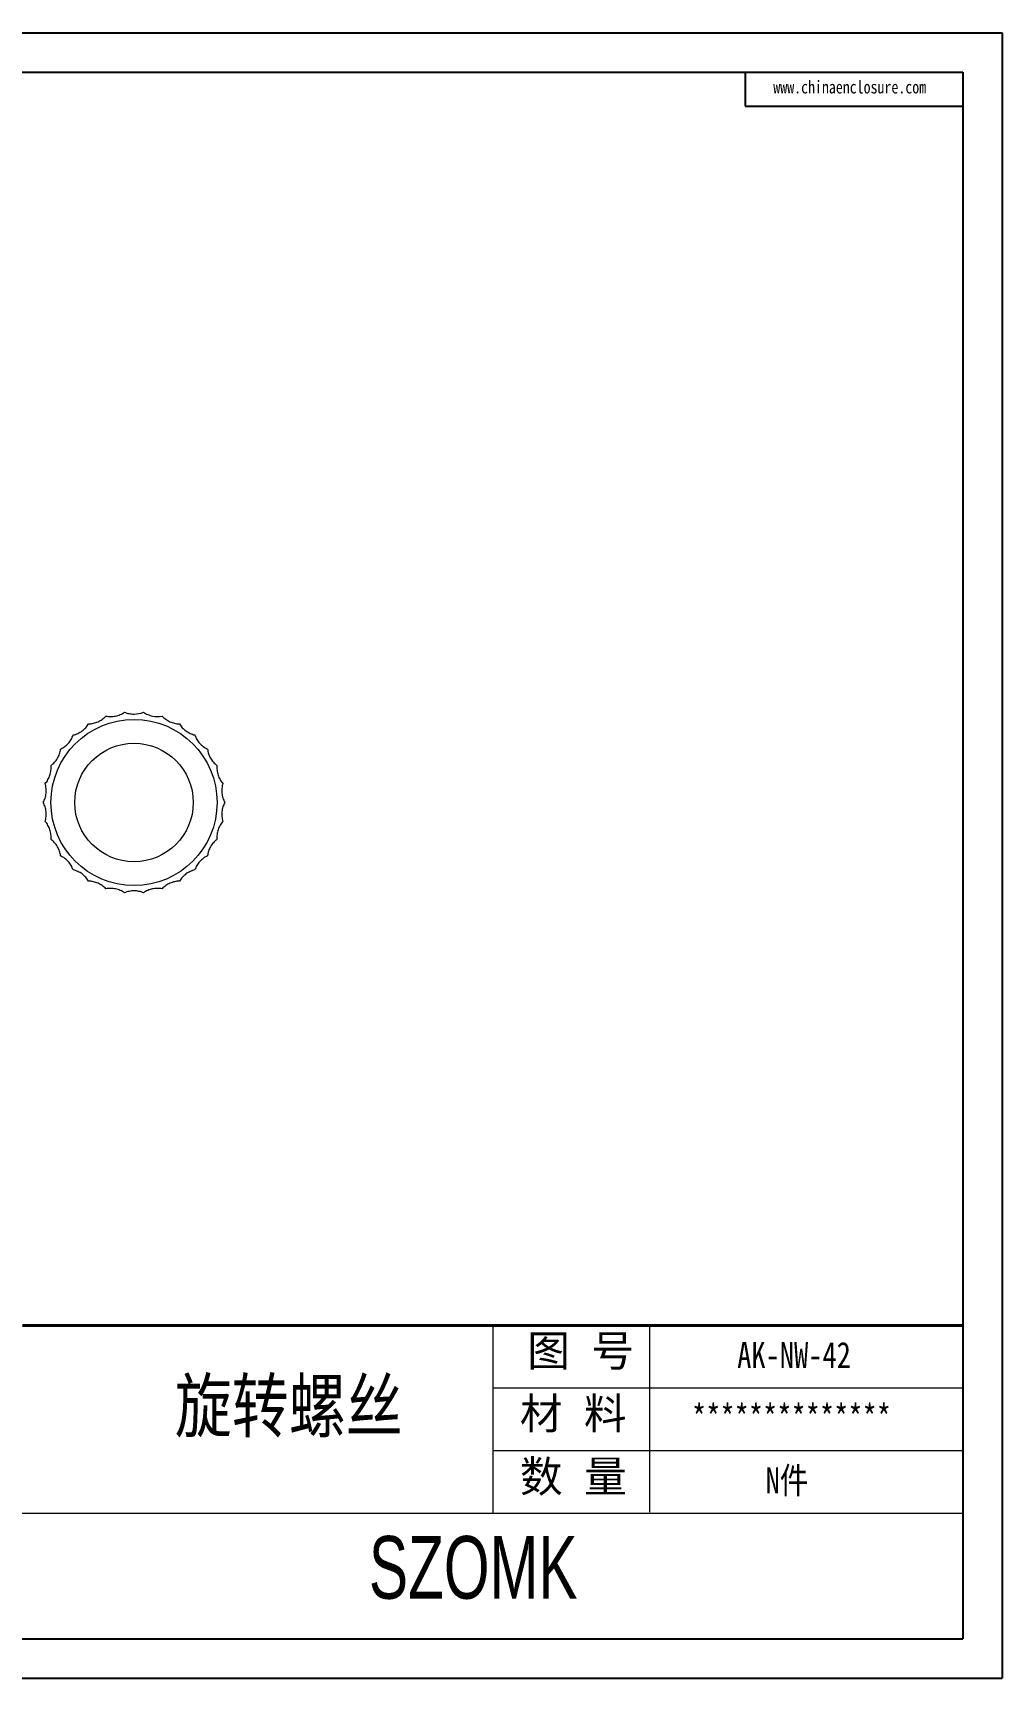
# Model space of a CAD drawing. Header units: inches. Extents: x 725 to 5279, y 573 to 1304.
# Drawn here: x 5180.9 to 5279.5, y 573 to 740.2 of the extents above; entities that cross this region are included whole.
import ezdxf

# ---------------------------------------------------------------- set-up
doc = ezdxf.new("R2010")
doc.units = ezdxf.units.IN
doc.layers.add('文字', color=81, linetype='Continuous')
doc.layers.add('粗实线', color=7, linetype='Continuous', lineweight=30)
doc.layers.add('细实线', color=3, linetype='Continuous', lineweight=9)
doc.styles.get("Standard").update_dxf_attribs({"font": 'txt', "bigfont": 'gbcbig.shx'})
doc.styles.add('宋体', font='', dxfattribs={"width": 0.8, "height": 3.5})
doc.styles.add('长仿宋', font='', dxfattribs={"width": 0.7, "height": 4})
doc.styles.get('宋体').set_extended_font_data('SimSun')
doc.styles.get('长仿宋').set_extended_font_data('SimSun')

msp = doc.modelspace()

# ---------------------------------------------------------------- linework, layer by layer
for p, q in [((5042.917, 740.203), (5279.452, 740.203)), ((5279.452, 740.203), (5279.452, 572.957)), ((5049.038, 736.221), (5275.47, 736.221)), ((5253.347, 736.221), (5253.347, 732.765)), ((5275.47, 736.221), (5275.47, 576.939)), ((5253.347, 732.765), (5275.47, 732.765)), ((5049.038, 576.939), (5275.47, 576.939)), ((5042.917, 572.957), (5279.452, 572.957))]:
    msp.add_line(p, q)
at = {"color": 7, "linetype": 'Continuous', "lineweight": 15}
for radius in [8.444, 6.019]:
    msp.add_circle((5191.221, 661.969), radius, dxfattribs=at)
for points, knots in [([(5186.606, 669.964), (5186.771, 669.967), (5186.935, 669.986), (5187.256, 670.058), (5187.415, 670.11), (5187.717, 670.244), (5187.86, 670.326), (5188.13, 670.518), (5188.256, 670.628), (5188.369, 670.749)], [0, 0, 0, 0, 0.25, 0.25, 0.5, 0.5, 0.75, 0.75, 1, 1, 1, 1]), ([(5188.369, 670.749), (5188.531, 670.717), (5188.695, 670.703), (5189.024, 670.705), (5189.191, 670.724), (5189.514, 670.792), (5189.671, 670.842), (5189.975, 670.974), (5190.121, 671.055), (5190.256, 671.15)], [0, 0, 0, 0, 0.25, 0.25, 0.5, 0.5, 0.75, 0.75, 1, 1, 1, 1]), ([(5190.256, 671.15), (5190.409, 671.086), (5190.565, 671.037), (5190.888, 670.971), (5191.056, 670.954), (5191.551, 670.954), (5191.881, 671.021), (5192.186, 671.15)], [0, 0, 0, 0, 0.25, 0.25, 0.5, 0.5, 1, 1, 1, 1]), ([(5192.186, 671.15), (5192.322, 671.055), (5192.465, 670.975), (5192.767, 670.844), (5192.927, 670.793), (5193.411, 670.689), (5193.748, 670.686), (5194.074, 670.749)], [0, 0, 0, 0, 0.25, 0.25, 0.5, 0.5, 1, 1, 1, 1]), ([(5194.074, 670.749), (5194.187, 670.628), (5194.311, 670.52), (5194.578, 670.329), (5194.724, 670.245), (5195.026, 670.111), (5195.182, 670.059), (5195.505, 669.987), (5195.671, 669.967), (5195.837, 669.964)], [0, 0, 0, 0, 0.25, 0.25, 0.5, 0.5, 0.75, 0.75, 1, 1, 1, 1]), ([(5185.044, 668.83), (5185.206, 668.867), (5185.361, 668.92), (5185.661, 669.056), (5185.806, 669.141), (5186.073, 669.335), (5186.196, 669.445), (5186.42, 669.688), (5186.52, 669.822), (5186.606, 669.964)], [0, 0, 0, 0, 0.25, 0.25, 0.5, 0.5, 0.75, 0.75, 1, 1, 1, 1]), ([(5195.837, 669.964), (5195.922, 669.822), (5196.021, 669.69), (5196.243, 669.448), (5196.368, 669.336), (5196.636, 669.142), (5196.778, 669.059), (5197.079, 668.921), (5197.237, 668.867), (5197.398, 668.83)], [0, 0, 0, 0, 0.25, 0.25, 0.5, 0.5, 0.75, 0.75, 1, 1, 1, 1]), ([(5182.788, 665.724), (5182.92, 665.824), (5183.041, 665.936), (5183.259, 666.182), (5183.357, 666.318), (5183.523, 666.604), (5183.59, 666.754), (5183.696, 667.068), (5183.733, 667.231), (5183.753, 667.395)], [0, 0, 0, 0, 0.25, 0.25, 0.5, 0.5, 0.75, 0.75, 1, 1, 1, 1]), ([(5183.753, 667.395), (5183.903, 667.466), (5184.044, 667.55), (5184.309, 667.745), (5184.433, 667.858), (5184.654, 668.104), (5184.752, 668.236), (5184.92, 668.521), (5184.99, 668.673), (5185.044, 668.83)], [0, 0, 0, 0, 0.25, 0.25, 0.5, 0.5, 0.75, 0.75, 1, 1, 1, 1]), ([(5197.398, 668.83), (5197.452, 668.673), (5197.521, 668.524), (5197.688, 668.24), (5197.787, 668.105), (5198.009, 667.859), (5198.13, 667.748), (5198.396, 667.551), (5198.539, 667.466), (5198.69, 667.395)], [0, 0, 0, 0, 0.25, 0.25, 0.5, 0.5, 0.75, 0.75, 1, 1, 1, 1]), ([(5198.69, 667.395), (5198.71, 667.231), (5198.746, 667.071), (5198.851, 666.759), (5198.92, 666.606), (5199.085, 666.319), (5199.181, 666.186), (5199.4, 665.938), (5199.522, 665.824), (5199.654, 665.724)], [0, 0, 0, 0, 0.25, 0.25, 0.5, 0.5, 0.75, 0.75, 1, 1, 1, 1]), ([(5182.192, 663.889), (5182.3, 664.014), (5182.395, 664.148), (5182.557, 664.434), (5182.625, 664.588), (5182.727, 664.902), (5182.762, 665.063), (5182.8, 665.392), (5182.802, 665.559), (5182.788, 665.724)], [0, 0, 0, 0, 0.25, 0.25, 0.5, 0.5, 0.75, 0.75, 1, 1, 1, 1]), ([(5199.654, 665.724), (5199.64, 665.559), (5199.643, 665.395), (5199.68, 665.068), (5199.715, 664.904), (5199.817, 664.589), (5199.883, 664.439), (5200.046, 664.151), (5200.142, 664.014), (5200.251, 663.889)], [0, 0, 0, 0, 0.25, 0.25, 0.5, 0.5, 0.75, 0.75, 1, 1, 1, 1]), ([(5181.99, 661.969), (5182.07, 662.114), (5182.135, 662.265), (5182.234, 662.579), (5182.268, 662.744), (5182.303, 663.072), (5182.304, 663.237), (5182.272, 663.566), (5182.24, 663.73), (5182.192, 663.889)], [0, 0, 0, 0, 0.25, 0.25, 0.5, 0.5, 0.75, 0.75, 1, 1, 1, 1]), ([(5200.251, 663.889), (5200.203, 663.73), (5200.171, 663.569), (5200.139, 663.242), (5200.14, 663.074), (5200.174, 662.745), (5200.208, 662.584), (5200.307, 662.268), (5200.372, 662.114), (5200.453, 661.969)], [0, 0, 0, 0, 0.25, 0.25, 0.5, 0.5, 0.75, 0.75, 1, 1, 1, 1]), ([(5182.192, 660.05), (5182.24, 660.209), (5182.272, 660.37), (5182.304, 660.697), (5182.303, 660.865), (5182.268, 661.194), (5182.235, 661.355), (5182.136, 661.671), (5182.07, 661.824), (5181.99, 661.969)], [0, 0, 0, 0, 0.25, 0.25, 0.5, 0.5, 0.75, 0.75, 1, 1, 1, 1]), ([(5200.453, 661.969), (5200.372, 661.824), (5200.308, 661.673), (5200.209, 661.36), (5200.174, 661.195), (5200.14, 660.867), (5200.139, 660.702), (5200.17, 660.373), (5200.203, 660.209), (5200.251, 660.05)], [0, 0, 0, 0, 0.25, 0.25, 0.5, 0.5, 0.75, 0.75, 1, 1, 1, 1]), ([(5182.788, 658.215), (5182.802, 658.38), (5182.8, 658.544), (5182.763, 658.871), (5182.727, 659.035), (5182.625, 659.349), (5182.559, 659.5), (5182.397, 659.788), (5182.3, 659.925), (5182.192, 660.05)], [0, 0, 0, 0, 0.25, 0.25, 0.5, 0.5, 0.75, 0.75, 1, 1, 1, 1]), ([(5200.251, 660.05), (5200.142, 659.925), (5200.048, 659.791), (5199.886, 659.505), (5199.818, 659.351), (5199.716, 659.036), (5199.681, 658.876), (5199.643, 658.547), (5199.64, 658.38), (5199.654, 658.215)], [0, 0, 0, 0, 0.25, 0.25, 0.5, 0.5, 0.75, 0.75, 1, 1, 1, 1]), ([(5183.753, 656.543), (5183.733, 656.708), (5183.696, 656.868), (5183.592, 657.18), (5183.523, 657.333), (5183.358, 657.62), (5183.262, 657.753), (5183.043, 658.001), (5182.92, 658.115), (5182.788, 658.215)], [0, 0, 0, 0, 0.25, 0.25, 0.5, 0.5, 0.75, 0.75, 1, 1, 1, 1]), ([(5199.654, 658.215), (5199.522, 658.115), (5199.402, 658.003), (5199.184, 657.757), (5199.085, 657.621), (5198.92, 657.334), (5198.852, 657.185), (5198.747, 656.871), (5198.71, 656.708), (5198.69, 656.543)], [0, 0, 0, 0, 0.25, 0.25, 0.5, 0.5, 0.75, 0.75, 1, 1, 1, 1]), ([(5185.044, 655.109), (5184.99, 655.266), (5184.921, 655.415), (5184.755, 655.698), (5184.655, 655.834), (5184.434, 656.08), (5184.312, 656.19), (5184.047, 656.388), (5183.903, 656.473), (5183.753, 656.543)], [0, 0, 0, 0, 0.25, 0.25, 0.5, 0.5, 0.75, 0.75, 1, 1, 1, 1]), ([(5198.69, 656.543), (5198.539, 656.473), (5198.398, 656.389), (5198.134, 656.194), (5198.009, 656.081), (5197.788, 655.835), (5197.691, 655.702), (5197.523, 655.418), (5197.452, 655.266), (5197.398, 655.109)], [0, 0, 0, 0, 0.25, 0.25, 0.5, 0.5, 0.75, 0.75, 1, 1, 1, 1]), ([(5186.606, 653.975), (5186.52, 654.117), (5186.422, 654.248), (5186.2, 654.491), (5186.074, 654.603), (5185.807, 654.797), (5185.665, 654.88), (5185.364, 655.018), (5185.206, 655.072), (5185.044, 655.109)], [0, 0, 0, 0, 0.25, 0.25, 0.5, 0.5, 0.75, 0.75, 1, 1, 1, 1]), ([(5188.369, 653.19), (5188.256, 653.311), (5188.132, 653.419), (5187.864, 653.61), (5187.718, 653.694), (5187.417, 653.828), (5187.26, 653.88), (5186.937, 653.952), (5186.771, 653.972), (5186.606, 653.975)], [0, 0, 0, 0, 0.25, 0.25, 0.5, 0.5, 0.75, 0.75, 1, 1, 1, 1]), ([(5195.837, 653.975), (5195.671, 653.972), (5195.508, 653.952), (5195.187, 653.881), (5195.027, 653.829), (5194.725, 653.694), (5194.583, 653.613), (5194.313, 653.421), (5194.187, 653.311), (5194.074, 653.19)], [0, 0, 0, 0, 0.25, 0.25, 0.5, 0.5, 0.75, 0.75, 1, 1, 1, 1]), ([(5197.398, 655.109), (5197.237, 655.072), (5197.081, 655.019), (5196.782, 654.883), (5196.637, 654.798), (5196.369, 654.604), (5196.247, 654.494), (5196.023, 654.251), (5195.922, 654.117), (5195.837, 653.975)], [0, 0, 0, 0, 0.25, 0.25, 0.5, 0.5, 0.75, 0.75, 1, 1, 1, 1]), ([(5190.256, 652.789), (5190.121, 652.884), (5189.977, 652.964), (5189.676, 653.095), (5189.516, 653.146), (5189.192, 653.215), (5189.029, 653.233), (5188.698, 653.237), (5188.531, 653.221), (5188.369, 653.19)], [0, 0, 0, 0, 0.25, 0.25, 0.5, 0.5, 0.75, 0.75, 1, 1, 1, 1]), ([(5192.186, 652.789), (5192.034, 652.853), (5191.877, 652.902), (5191.555, 652.968), (5191.387, 652.984), (5191.057, 652.985), (5190.893, 652.968), (5190.569, 652.903), (5190.409, 652.853), (5190.256, 652.789)], [0, 0, 0, 0, 0.25, 0.25, 0.5, 0.5, 0.75, 0.75, 1, 1, 1, 1]), ([(5194.074, 653.19), (5193.911, 653.221), (5193.748, 653.236), (5193.419, 653.233), (5193.252, 653.215), (5192.928, 653.147), (5192.772, 653.097), (5192.468, 652.965), (5192.322, 652.884), (5192.186, 652.789)], [0, 0, 0, 0, 0.25, 0.25, 0.5, 0.5, 0.75, 0.75, 1, 1, 1, 1])]:
    msp.add_open_spline(points, degree=3, knots=knots, dxfattribs=at)
at = {"layer": '粗实线', "color": 7, "lineweight": 40}
msp.add_line((5275.47, 608.795), (5179.9, 608.795), dxfattribs=at)
at = {"layer": '细实线', "color": 7}
for p, q in [((5227.685, 608.795), (5227.685, 589.681)), ((5243.613, 608.795), (5243.613, 589.815)), ((5275.47, 602.424), (5227.685, 602.424)), ((5275.47, 596.053), (5227.685, 596.053)), ((5275.47, 589.681), (5132.115, 589.681))]:
    msp.add_line(p, q, dxfattribs=at)

# ---------------------------------------------------------------- texts
at = {"layer": '文字', "color": 0, "attachment_point": 1, "style": '宋体'}
for s, insert, char_height, width in [('www.chinaenclosure.com', (5256.197, 735.346), 1.29786, 22.8021), ('{\\H1.111x;AK-NW-42}', (5252.528, 607.131), 2.38924, 27.62226), ('旋转螺丝', (5195.366, 603.295), 5.3094, 67.87895), ('{\\H1.111x;**************}', (5247.932, 600.76), 2.38924, 27.62226), ('{\\H1.111x;N件}', (5255.418, 594.388), 2.38924, 27.62226)]:
    msp.add_mtext(s, dxfattribs=dict(at, insert=insert, char_height=char_height, width=width))
at = {"layer": '粗实线', "insert": (5215.097, 587.4), "char_height": 6.3713, "width": 71.44779, "attachment_point": 1, "style": '长仿宋'}
msp.add_mtext('{\\fSTXinwei|b0|i0|c134|p2;SZOMK}', dxfattribs=at)
at = {"layer": '细实线', "color": 7, "char_height": 3.18565, "attachment_point": 1}
for s, insert, width in [('{\\fSimSun|b0|i0|c134|p54;图 号}', (5231.188, 607.828), 15.92824), ('{\\fSimSun|b0|i0|c134|p54;材 料   }', (5230.433, 601.457), 15.92824), ('{\\fSimSun|b0|i0|c134|p54;数 量}', (5230.448, 595.054), 14.39316)]:
    msp.add_mtext(s, dxfattribs=dict(at, insert=insert, width=width))

doc.saveas('drawing.dxf')
